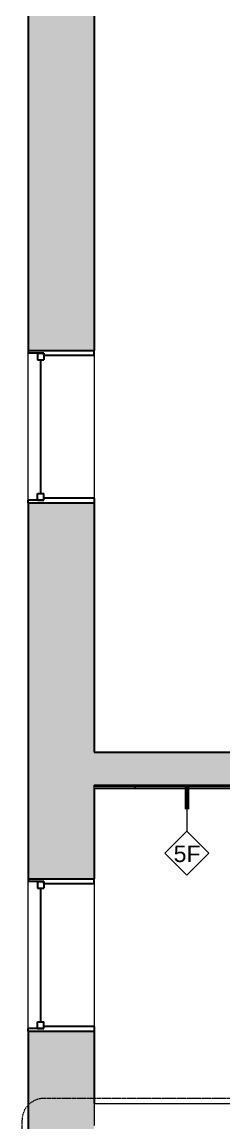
# Model space of a CAD drawing. Header units: inches. Extents: x -1287 to 1590, y -3558 to 989.
# Drawn here: x -1036.8 to -981.9, y -885 to -584.9 of the extents above; entities that cross this region are included whole.
import ezdxf

# ---------------------------------------------------------------- set-up
doc = ezdxf.new("R2010")
doc.units = ezdxf.units.IN
doc.header["$MEASUREMENT"] = 0
doc.linetypes.add('Dash Dot 3_16_', pattern=[0.3125, 0.1875, -0.0625, 0, -0.0625])
for name, color, linetype, lineweight in [('A-ANNO-SYMB', 150, 'Continuous', 9), ('A-GLAZ', 151, 'Continuous', 18), ('A-WALL', 113, 'Continuous', 18), ('A-WALL-IDEN', 211, 'Continuous', 9), ('A-WALL-PATT', 111, 'Continuous', 18), ('I-WALL', 2, 'Continuous', 18)]:
    doc.layers.add(name, color=color, linetype=linetype, lineweight=lineweight)
doc.styles.add('Swis721 Lt BT', font='swissl.ttf', dxfattribs={"height": 4.5})
pattern_1 = [(0, (0, 0), (15.36, 3.84), [0.634, -10.886, 0.634, -10.886, -61.44]), (0, (0, 0), (15.36, 3.84), [-23.04, 0.634, -22.406, 0.634, -10.886, -26.88]), (0, (0, 0), (15.36, 3.84), [-57.6, 0.634, -7.046, 0.634, -18.566]), (120, (5.76, 1.92), (-11.005538, 11.38215), [0.634, -10.886, 0.634, -10.886, -61.44]), (120, (5.76, 1.92), (-11.005538, 11.38215), [-23.04, 0.634, -22.406, 0.634, -10.886, -26.88]), (120, (5.76, 1.92), (-11.005538, 11.38215), [-57.6, 0.634, -7.046, 0.634, -18.566]), (240, (7.68, 9.6), (-4.354462, -15.22215), [0.634, -10.886, 0.634, -10.886, -61.44]), (240, (7.68, 9.6), (-4.354462, -15.22215), [-23.04, 0.634, -22.406, 0.634, -10.886, -26.88]), (240, (7.68, 9.6), (-4.354462, -15.22215), [-57.6, 0.634, -7.046, 0.634, -18.566])]

# ---------------------------------------------------------------- blocks, each defined once
blk = doc.blocks.new('Double Hung - medium 5ft 3_51_2_-6826450-1st Floor Construction')
at = {"layer": 'A-GLAZ', "color": 8, "lineweight": 30}
for p, q in [((-20.75, 9), (-20, 9)), ((-20, 4.75), (-20, 9)), ((-20, 6.5), (-20, 4.75)), ((-20, 6.5), (-18.25, 6.5)), ((-18.25, 6.5), (-18.25, 4.75)), ((18.25, 6.5), (18.25, 4.75)), ((20, 6.5), (18.25, 6.5)), ((20, 4.75), (20, 9)), ((20.75, 9), (20, 9)), ((20, 6.5), (20, 4.75)), ((-20, 4.75), (-18.25, 4.75)), ((-20, 4.75), (-19.5, 4.75)), ((-19.5, -9), (-19.5, 4.75)), ((-18.25, 5.625), (18.25, 5.625)), ((20, 4.75), (18.25, 4.75)), ((19.5, 4.75), (20, 4.75)), ((19.5, 4.75), (19.5, -9)), ((-19.5, -9), (-20.75, -9)), ((19.5, -9), (20.75, -9))]:
    blk.add_line(p, q, dxfattribs=at)
blk = doc.blocks.new('Wall Tag - 1_4_-62626-1st Floor Construction')
at = {"layer": 'A-WALL-IDEN'}
for p, q in [((-0.125, 0), (0, 0.125)), ((0, 0.125), (0.125, 0)), ((-0.125, 0), (0, -0.125)), ((0, -0.125), (0.125, 0))]:
    blk.add_line(p, q, dxfattribs=at)

msp = doc.modelspace()

# ---------------------------------------------------------------- hatches: boundary and pattern name
at = {"layer": 'A-WALL-PATT'}
h = msp.add_hatch(color=250, dxfattribs=at)
h.paths.add_polyline_path([(-1017.06, -1284.19), (-1017.06, -1208.44), (-1020.69, -1208.44), (-1020.69, -1196.94), (-1017.06, -1196.94), (-1017.06, -1161.23), (-1035.06, -1161.23), (-1035.06, -1284.19)], flags=0)
h.paths.add_polyline_path([(-1017.06, -1119.73), (-1017.06, -1003.94), (-1035.06, -1003.94), (-1035.06, -1119.73), (-1020.63, -1119.73)], flags=0)
h.paths.add_polyline_path([(-1035.06, -962.44), (-1017.06, -962.44), (-1017.06, -859.94), (-1035.06, -859.94), (-1035.06, -904.86)], flags=0)
h.paths.add_polyline_path([(-1017.06, -818.44), (-1017.06, -715.94), (-1035.06, -715.94), (-1035.06, -818.44)], flags=0)
h.paths.add_polyline_path([(-1035.06, -674.44), (-1017.06, -674.44), (-1017.06, -567.94), (-1035.06, -567.94), (-1035.06, -609.68)], flags=0)
h.paths.add_polyline_path([(-1035.06, -534.44), (-1017.06, -534.44), (-1017.06, -425.69), (-1035.06, -425.69), (-1035.06, -498.99)], flags=0)
h.paths.add_polyline_path([(-1020.63, -388.69), (-1017.06, -388.69), (-1017.06, -275.19), (-1035.06, -275.19), (-1035.06, -388.69)], flags=0)
h.paths.add_polyline_path([(-1035.06, -239.19), (-1017.06, -239.19), (-1017.06, -119.5), (-1035.06, -119.5), (-1035.06, -166.91)], flags=0)
h.paths.add_polyline_path([(-1035.06, -83.5), (-1017.06, -83.5), (-1017.06, 16.25), (-1035.06, 16.25), (-1035.06, -19.32)], flags=0)
h = msp.add_hatch(color=250, dxfattribs=at)
h.paths.add_polyline_path([(-816.04, -792.93), (-816.04, -783.93), (-1017.06, -783.93), (-1017.06, -792.93), (-833.2, -792.93)], flags=0)
h.paths.add_polyline_path([(-772.04, -792.93), (-772.04, -783.93), (-776.04, -783.93), (-776.04, -792.93)], flags=0)
at = {"layer": 'A-WALL-PATT', "lineweight": 9}
h = msp.add_hatch(dxfattribs=at)
h.set_pattern_fill('FP_4', color=256, style=0, pattern_type=2)
h.set_pattern_definition(pattern_1)
h.paths.add_polyline_path([(-779.65, -793.43), (-772.04, -793.43), (-772.04, -792.93), (-1017.06, -792.93), (-1017.06, -793.43), (-793.04, -793.43)], flags=0)
h = msp.add_hatch(dxfattribs=at)
h.set_pattern_fill('FP_4', color=256, style=0, pattern_type=2)
h.set_pattern_definition(pattern_1)
h.paths.add_polyline_path([(-793.04, -793.93), (-772.04, -793.93), (-772.04, -793.43), (-1017.06, -793.43), (-1017.06, -793.93), (-806.42, -793.93)], flags=0)

# ---------------------------------------------------------------- linework, layer by layer
at = {"layer": 'A-ANNO-SYMB', "linetype": 'Dash Dot 3_16_'}
for p, q in [((-759.1, -878.27), (-1030.79, -878.27)), ((-1036.79, -884.27), (-1036.79, -1031.41))]:
    msp.add_line(p, q, dxfattribs=at)
msp.add_arc((-1030.79, -884.27), 6, 90, 180, dxfattribs=at)
at = {"layer": 'A-WALL', "color": 8, "lineweight": 30}
for p, q in [((-1035.06, -567.94), (-1035.06, -674.44)), ((-1017.06, -567.94), (-1017.06, -674.44)), ((-1035.06, -674.44), (-1017.06, -674.44)), ((-1035.06, -715.94), (-1035.06, -818.44)), ((-1035.06, -715.94), (-1017.06, -715.94)), ((-1017.06, -715.94), (-1017.06, -783.93)), ((-1017.06, -783.93), (-868.44, -783.93)), ((-1017.06, -792.93), (-816.04, -792.93)), ((-1017.06, -793.93), (-1017.06, -818.44)), ((-1035.06, -818.44), (-1017.06, -818.44)), ((-1035.06, -859.94), (-1035.06, -962.44)), ((-1035.06, -859.94), (-1017.06, -859.94)), ((-1017.06, -859.94), (-1017.06, -879.68))]:
    msp.add_line(p, q, dxfattribs=at)
at = {"layer": 'A-WALL', "lineweight": 9}
for p, q in [((-1035.06, -715.94), (-1035.06, -674.44)), ((-1017.06, -674.44), (-1017.06, -715.94)), ((-1035.06, -859.94), (-1035.06, -818.44)), ((-1017.06, -818.44), (-1017.06, -859.94))]:
    msp.add_line(p, q, dxfattribs=at)
at = {"layer": 'A-WALL'}
for p, q in [((-1017.06, -793.93), (-1017.06, -792.93)), ((-772.04, -793.43), (-1017.06, -793.43)), ((-1017.06, -879.68), (-772.04, -879.68)), ((-1017.06, -879.68), (-1017.06, -885.68))]:
    msp.add_line(p, q, dxfattribs=at)
at = {"layer": 'A-WALL-IDEN', "lineweight": 90}
msp.add_line((-991.81, -793.43), (-991.81, -799.43), dxfattribs=at)
at = {"layer": 'A-WALL-IDEN'}
msp.add_line((-991.81, -793.43), (-991.81, -805.43), dxfattribs=at)
at = {"layer": 'I-WALL'}
msp.add_line((-772.04, -793.93), (-1017.06, -793.93), dxfattribs=at)

# ---------------------------------------------------------------- block references
at = {"layer": 'A-GLAZ', "rotation": 89.99999999999991}
for p in [(-1026.06, -695.19), (-1026.06, -839.19)]:
    msp.add_blockref('Double Hung - medium 5ft 3_51_2_-6826450-1st Floor Construction', p, dxfattribs=at)
at = {"layer": 'A-WALL-IDEN', "xscale": 47.99999999999997, "yscale": 47.99999999999997, "zscale": 47.99999999999997}
msp.add_blockref('Wall Tag - 1_4_-62626-1st Floor Construction', (-991.81, -811.43), dxfattribs=at)

# ---------------------------------------------------------------- texts
at = {"layer": 'A-WALL-IDEN', "insert": (-995.38, -809.36), "char_height": 4.5, "width": 8.484, "attachment_point": 1, "style": 'Swis721 Lt BT'}
msp.add_mtext('5F', dxfattribs=at)

doc.saveas('drawing.dxf')
